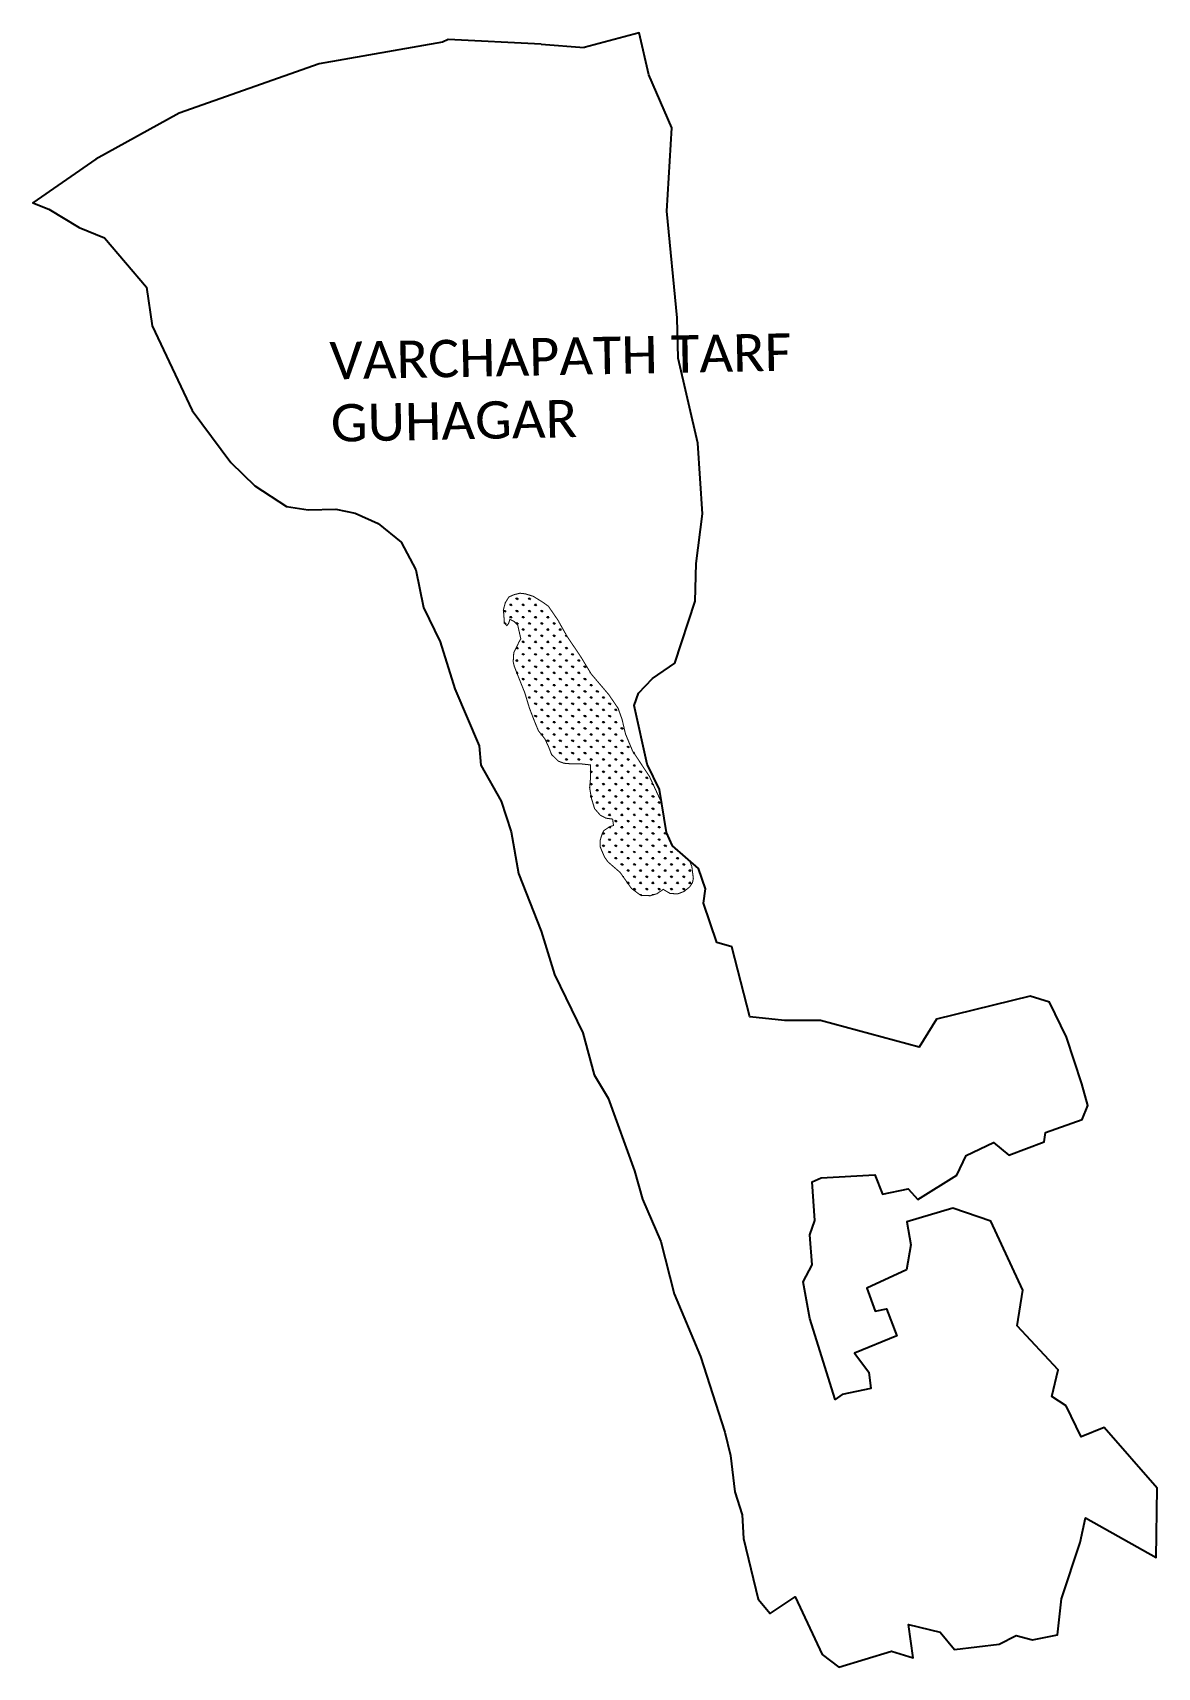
# Model space of a CAD drawing. Header units: metres. Extents: x 305069 to 308340, y 1934403 to 1939156.
import ezdxf

# ---------------------------------------------------------------- set-up
doc = ezdxf.new("R2010")
doc.units = ezdxf.units.M
doc.layers.add('MANGROOVES', color=112, linetype='Continuous')
doc.layers.add('VILLAGE NAME', color=250, linetype='Continuous')
doc.styles.get("Standard").update_dxf_attribs({"font": 'simplex.shx'})

msp = doc.modelspace()

# ---------------------------------------------------------------- hatches: boundary and pattern name
at = {"layer": 'MANGROOVES'}
h = msp.add_hatch(dxfattribs=at)
h.set_pattern_fill('GRASS', color=256)
h.paths.add_polyline_path([(306898.3, 1936917.1), (306896.7, 1936920.5), (306862.9, 1936993.4), (306813.7, 1937067.9), (306793.3, 1937116.9), (306783.2, 1937159.7), (306771.7, 1937191.7), (306744.7, 1937231.3), (306693.8, 1937291.1), (306661.8, 1937343.8), (306624.6, 1937398.7), (306599.4, 1937442.9), (306598.8, 1937445), (306569, 1937488.4), (306552.1, 1937500.4), (306524.6, 1937517.4), (306501.2, 1937524.5), (306486.3, 1937526.1), (306469.9, 1937522.2), (306454.3, 1937515.4), (306443.7, 1937498.5), (306438.3, 1937478.3), (306441.1, 1937439.8), (306448, 1937431.8), (306453.1, 1937437.6), (306457, 1937450.2), (306470, 1937443.6), (306480, 1937432.8), (306488.8, 1937393.6), (306483.7, 1937384.7), (306468.4, 1937353.3), (306466.7, 1937326.9), (306469.6, 1937314.4), (306479.6, 1937288.6), (306500.7, 1937235.9), (306514, 1937191.8), (306528.4, 1937154.5), (306540, 1937126.3), (306558.6, 1937103.1), (306569.4, 1937080.2), (306578.3, 1937057.1), (306598.2, 1937037.9), (306614.3, 1937031.8), (306637.8, 1937029.9), (306663.4, 1937030.1), (306691.8, 1937026.9), (306691.3, 1936985.7), (306689, 1936961.2), (306693.9, 1936930.9), (306703.4, 1936899.8), (306720.1, 1936880.7), (306736.4, 1936872.2), (306755.8, 1936869.4), (306758.4, 1936850.8), (306747.7, 1936847.6), (306730.3, 1936836), (306725.5, 1936826.5), (306719.3, 1936807), (306719.8, 1936788.5), (306725.5, 1936774.9), (306732.5, 1936758.8), (306742.3, 1936745), (306777.5, 1936714.5), (306810.5, 1936668), (306837.3, 1936647.9), (306865.2, 1936646.7), (306884.8, 1936652.5), (306903, 1936665.1), (306923.2, 1936653.1), (306945.3, 1936652.1), (306963.5, 1936659), (306980, 1936672.3), (306988, 1936684.7), (306990.6, 1936696.9), (306986, 1936732.3), (306979.2, 1936748.9), (306930.1, 1936791.9), (306912.1, 1936830.8)])

# ---------------------------------------------------------------- linework, layer by layer
at = {"color": 3, "flags": 128}
for points in [[(306547.6, 1939122.2), (306277.9, 1939136.2), (306261.2, 1939128), (305902.7, 1939065.8), (305495.2, 1938922), (305252.9, 1938788.5), (305069.4, 1938660.8), (305116, 1938643), (305204.6, 1938589.4), (305278.3, 1938559.3), (305400.2, 1938416.3), (305417.1, 1938303.6), (305533.4, 1938057.7), (305646, 1937906), (305715.6, 1937838.7), (305807.2, 1937778.7), (305870.6, 1937768.6), (305950.9, 1937770.6), (306007.1, 1937759.4), (306074.4, 1937729.1), (306140.5, 1937674.8), (306183.7, 1937594), (306206, 1937484.4), (306254.4, 1937385.2), (306296.5, 1937248.5), (306367.8, 1937082), (306372.8, 1937025.8), (306431.3, 1936921.4), (306460.9, 1936832.5), (306482.3, 1936711.2), (306548.1, 1936543.2), (306587, 1936417.5), (306669.6, 1936248.3), (306702.4, 1936125.5), (306742.7, 1936057.7), (306819.6, 1935847), (306842.9, 1935764.6), (306895.6, 1935641.6), (306935.1, 1935489.2), (307011.2, 1935307.1), (307082.3, 1935087.1), (307098.9, 1935019.6), (307111, 1934913.7), (307132.2, 1934846.6), (307136.6, 1934778.3), (307178.9, 1934601.3), (307214.4, 1934559.9), (307287, 1934607.9), (307365.4, 1934441), (307413.6, 1934403.3), (307566.9, 1934450), (307629.9, 1934430.4), (307616.1, 1934528.1), (307708.2, 1934505.9), (307750.2, 1934455), (307879.9, 1934470.5), (307929.6, 1934496), (307977.1, 1934483.2), (308049.7, 1934497.7), (308061.3, 1934602.4), (308115.8, 1934766.3), (308130.7, 1934837.8), (308336.2, 1934722.3), (308339.7, 1934924), (308184.9, 1935100.7), (308118.4, 1935073), (308074.3, 1935163.8), (308033.2, 1935190.7), (308051.4, 1935268.6), (307931.8, 1935395.7), (307948.3, 1935499.7), (307856.1, 1935700.6), (307745.3, 1935737.8), (307610.9, 1935698.1), (307623.2, 1935631.8), (307610.2, 1935559.3), (307494.7, 1935506), (307518.9, 1935438.9), (307552.6, 1935445.4), (307582.5, 1935366.6), (307458.7, 1935316.4), (307501, 1935261.4), (307507.1, 1935213.6), (307423.6, 1935196.3), (307403.2, 1935181.7), (307328.9, 1935417.1), (307309.7, 1935524), (307336.4, 1935573.8), (307329, 1935660.7), (307344.3, 1935702.8), (307336.2, 1935814.9), (307362.4, 1935826.4), (307518.3, 1935834.7), (307540.5, 1935778.9), (307615.2, 1935794.6), (307643.7, 1935763.9), (307756.6, 1935834), (307784, 1935890.9), (307863.3, 1935929.1), (307908.3, 1935891.9), (308010.6, 1935931.2), (308014.6, 1935958.6), (308121.1, 1935995.8), (308137.3, 1936036.3), (308120.5, 1936100.2), (308075.5, 1936235.3), (308025.8, 1936336.9), (307969.7, 1936354.6), (307697.9, 1936288.2), (307647.5, 1936206.8), (307360, 1936284.3), (307255.7, 1936284.3), (307155, 1936295), (307102, 1936497.7), (307058.5, 1936510.2), (307020.2, 1936624.7), (307025.5, 1936666.5), (307005.5, 1936725.9), (306930.1, 1936791.9), (306912.1, 1936830.8), (306892.1, 1936955.9), (306856, 1937029.5), (306818.6, 1937199.6), (306830.9, 1937235.7), (306871.3, 1937278.3), (306936.6, 1937322.7), (306995.6, 1937503.2), (306998.3, 1937612.1), (307017.1, 1937756.6), (307003.8, 1937962.8), (306946.1, 1938209.6), (306943.8, 1938326.6), (306913, 1938637.2), (306928, 1938879.7), (306860.8, 1939033.3), (306833, 1939155.9), (306673.1, 1939112.5)], [(306547.6, 1939122.2), (306673.1, 1939112.5)]]:
    msp.add_lwpolyline(points, dxfattribs=at)
at = {"layer": 'MANGROOVES', "const_width": 3.02, "flags": 128}
msp.add_lwpolyline([(306979.2, 1936748.9), (306986, 1936732.3), (306990.6, 1936696.9), (306988, 1936684.7), (306980, 1936672.3), (306963.5, 1936659), (306945.3, 1936652.1), (306923.2, 1936653.1), (306903, 1936665.1), (306884.8, 1936652.5), (306865.2, 1936646.7), (306837.3, 1936647.9), (306810.5, 1936668), (306777.5, 1936714.5), (306742.3, 1936745), (306732.5, 1936758.8), (306725.5, 1936774.9), (306719.8, 1936788.5), (306719.3, 1936807), (306725.5, 1936826.5), (306730.3, 1936836), (306747.7, 1936847.6), (306758.4, 1936850.8), (306755.8, 1936869.4), (306736.4, 1936872.2), (306720.1, 1936880.7), (306703.4, 1936899.8), (306693.9, 1936930.9), (306689, 1936961.2), (306691.3, 1936985.7), (306691.8, 1937026.9), (306663.4, 1937030.1), (306637.8, 1937029.9), (306614.3, 1937031.8), (306598.2, 1937037.9), (306578.3, 1937057.1), (306569.4, 1937080.2), (306558.6, 1937103.1), (306540, 1937126.3), (306528.4, 1937154.5), (306514, 1937191.8), (306500.7, 1937235.9), (306479.6, 1937288.6), (306469.6, 1937314.4), (306466.7, 1937326.9), (306468.4, 1937353.3), (306483.7, 1937384.7), (306488.8, 1937393.6), (306480, 1937432.8), (306470, 1937443.6), (306457, 1937450.2), (306453.1, 1937437.6), (306448, 1937431.8), (306441.1, 1937439.8), (306438.3, 1937478.3), (306443.7, 1937498.5), (306454.3, 1937515.4), (306469.9, 1937522.2), (306486.3, 1937526.1), (306501.2, 1937524.5), (306524.6, 1937517.4), (306552.1, 1937500.4), (306569, 1937488.4), (306598.8, 1937445), (306599.4, 1937442.9), (306624.6, 1937398.7), (306661.8, 1937343.8), (306693.8, 1937291.1), (306744.7, 1937231.3), (306771.7, 1937191.7), (306783.2, 1937159.7), (306793.3, 1937116.9), (306813.7, 1937067.9), (306862.9, 1936993.4), (306896.7, 1936920.5), (306898.3, 1936917.1)], dxfattribs=at)

# ---------------------------------------------------------------- texts
at = {"layer": 'VILLAGE NAME', "insert": (305931.8, 1938256.3), "char_height": 108.748, "attachment_point": 1, "rotation": 1.1028}
msp.add_mtext_dynamic_manual_height_columns('{\\fCalibri|b0|i0|c0|p34;VARCHAPATH TARF GUHAGAR}', width=1571.314, gutter_width=543.7, heights=[0], dxfattribs=at)

doc.saveas('drawing.dxf')
